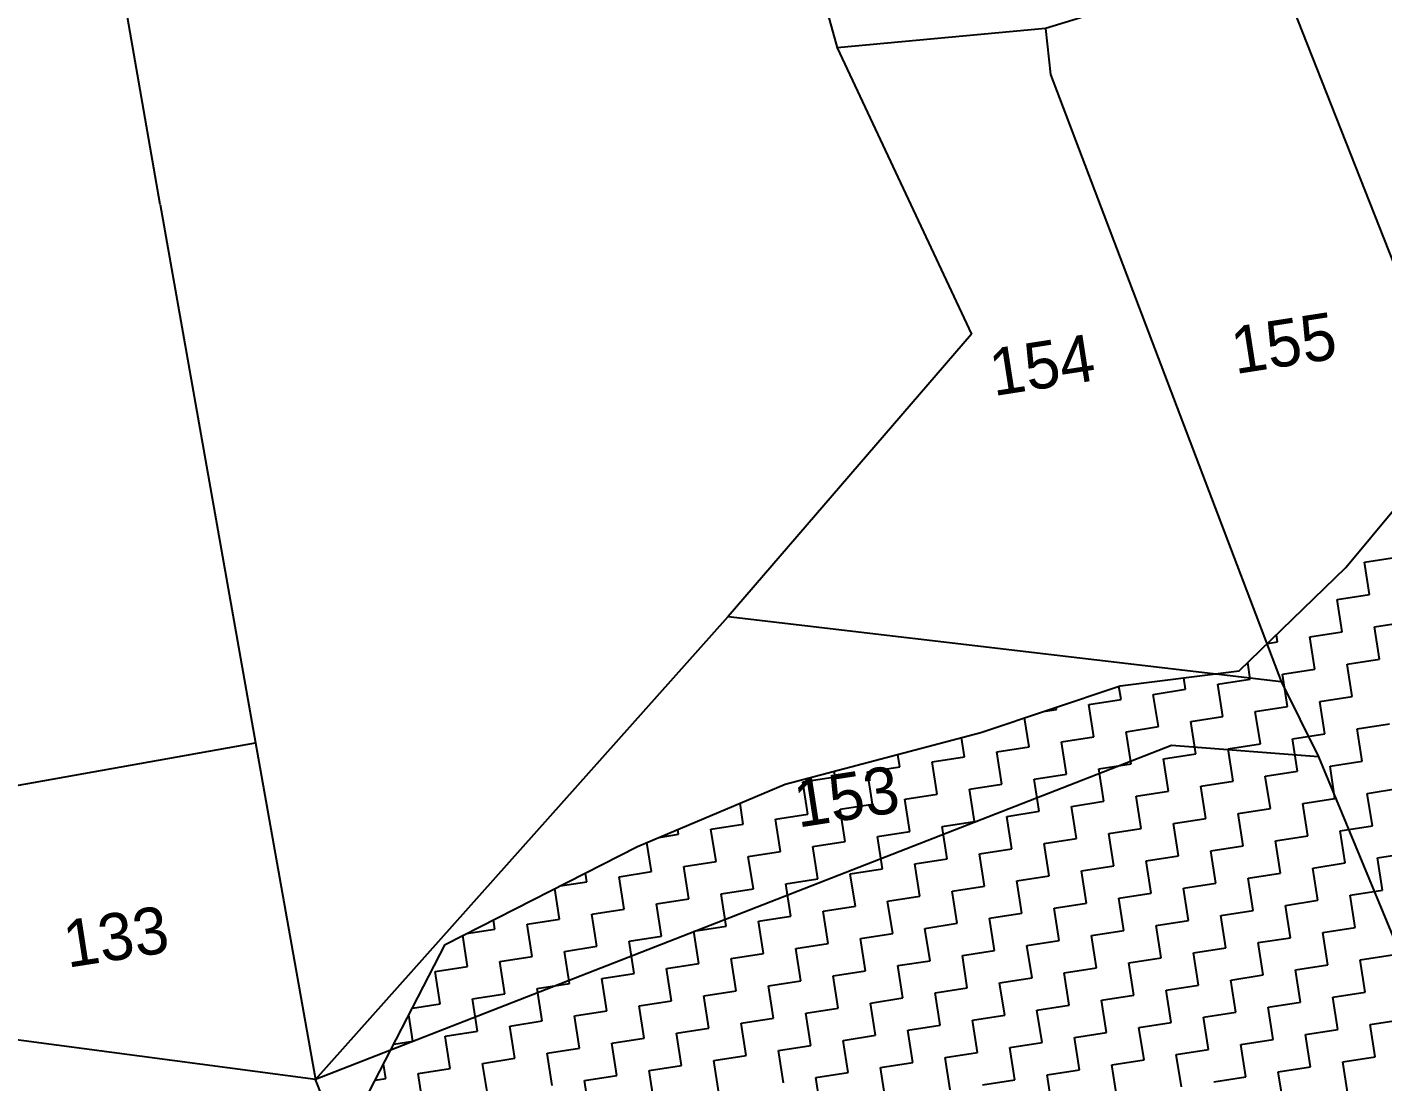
# Model space of a CAD drawing. Header units: metres. Extents: x 288492 to 290465, y 1999120 to 2001541.
# Drawn here: x 289430.8 to 289636.4, y 1999868.3 to 2000028.3 of the extents above; entities that cross this region are included whole.
import ezdxf
from ezdxf.enums import TextEntityAlignment as Align

# ---------------------------------------------------------------- set-up
doc = ezdxf.new("R2010")
doc.units = ezdxf.units.M
doc.header["$MEASUREMENT"] = 0
for name, color, linetype in [('POLY_HATCH', 12, 'Continuous'), ('POLY_PARCEL', 6, 'Continuous'), ('TEXT_PARCEL', 7, 'Continuous')]:
    doc.layers.add(name, color=color, linetype=linetype)
doc.styles.add('TEXT_MAP', font='KRDEV050.TTF')

# ---------------------------------------------------------------- blocks, each defined once
blk = doc.blocks.new('25')
at = {"layer": 'POLY_HATCH'}
for p, q in [((289640.86, 1999914.48), (289648.9, 1999924.07)), ((289624.14, 1999898.39), (289640.86, 1999914.48)), ((289605.49, 1999896.12), (289624.14, 1999898.39)), ((289583.68, 1999888.9), (289605.49, 1999896.12)), ((289553.05, 1999880.91), (289583.68, 1999888.9)), ((289529.93, 1999871.26), (289553.05, 1999880.91)), ((289499.82, 1999856.08), (289529.93, 1999871.26)), ((289483.37, 1999824.55), (289499.82, 1999856.08))]:
    blk.add_line(p, q, dxfattribs=at)
at = {"layer": 'POLY_HATCH', "linetype": 'Continuous'}
for p, q in [((289643.79, 1999915.3), (289648.85, 1999916.07)), ((289644.56, 1999910.25), (289643.79, 1999915.3)), ((289639.5, 1999909.48), (289644.56, 1999910.25)), ((289640.27, 1999904.42), (289639.5, 1999909.48)), ((289645.32, 1999905.19), (289650.38, 1999905.96)), ((289630.15, 1999902.89), (289629.98, 1999904.01)), ((289635.21, 1999903.66), (289640.27, 1999904.42)), ((289635.98, 1999898.6), (289635.21, 1999903.66)), ((289646.09, 1999900.13), (289645.32, 1999905.19)), ((289628.57, 1999902.65), (289630.15, 1999902.89)), ((289625.86, 1999897.07), (289625.47, 1999899.67)), ((289641.03, 1999899.37), (289646.09, 1999900.13)), ((289641.8, 1999894.31), (289641.03, 1999899.37)), ((289615.75, 1999895.53), (289615.48, 1999897.34)), ((289620.81, 1999896.3), (289625.86, 1999897.07)), ((289630.92, 1999897.83), (289635.98, 1999898.6)), ((289631.69, 1999892.78), (289630.92, 1999897.83)), ((289605.64, 1999894), (289605.32, 1999896.06)), ((289610.69, 1999894.76), (289615.75, 1999895.53)), ((289621.57, 1999891.24), (289620.81, 1999896.3)), ((289595.53, 1999892.46), (289595.47, 1999892.81)), ((289600.58, 1999893.23), (289605.64, 1999894)), ((289601.35, 1999888.17), (289600.58, 1999893.23)), ((289611.46, 1999889.71), (289610.69, 1999894.76)), ((289626.63, 1999892.01), (289631.69, 1999892.78)), ((289636.74, 1999893.54), (289641.8, 1999894.31)), ((289637.51, 1999888.49), (289636.74, 1999893.54)), ((289591.24, 1999886.64), (289590.55, 1999891.18)), ((289593.52, 1999892.16), (289595.53, 1999892.46)), ((289616.52, 1999890.47), (289621.57, 1999891.24)), ((289627.4, 1999886.95), (289626.63, 1999892.01)), ((289606.41, 1999888.94), (289611.46, 1999889.71)), ((289607.17, 1999883.88), (289606.41, 1999888.94)), ((289617.28, 1999885.42), (289616.52, 1999890.47)), ((289632.45, 1999887.72), (289637.51, 1999888.49)), ((289642.57, 1999889.25), (289647.62, 1999890.02)), ((289643.33, 1999884.2), (289642.57, 1999889.25)), ((289581.12, 1999885.11), (289580.67, 1999888.12)), ((289586.18, 1999885.87), (289591.24, 1999886.64)), ((289596.29, 1999887.41), (289601.35, 1999888.17)), ((289597.06, 1999882.35), (289596.29, 1999887.41)), ((289622.34, 1999886.19), (289627.4, 1999886.95)), ((289633.22, 1999882.66), (289632.45, 1999887.72)), ((289571.01, 1999883.57), (289570.72, 1999885.52)), ((289576.07, 1999884.34), (289581.12, 1999885.11)), ((289576.83, 1999879.28), (289576.07, 1999884.34)), ((289586.95, 1999880.82), (289586.18, 1999885.87)), ((289612.23, 1999884.65), (289617.28, 1999885.42)), ((289613, 1999879.6), (289612.23, 1999884.65)), ((289623.11, 1999881.13), (289622.34, 1999886.19)), ((289638.28, 1999883.43), (289643.33, 1999884.2)), ((289560.9, 1999882.04), (289560.76, 1999882.92)), ((289565.95, 1999882.81), (289571.01, 1999883.57)), ((289566.72, 1999877.75), (289565.95, 1999882.81)), ((289592, 1999881.58), (289597.06, 1999882.35)), ((289602.12, 1999883.12), (289607.17, 1999883.88)), ((289602.88, 1999878.06), (289602.12, 1999883.12)), ((289628.16, 1999881.9), (289633.22, 1999882.66)), ((289639.04, 1999878.37), (289638.28, 1999883.43)), ((289555.84, 1999881.27), (289560.9, 1999882.04)), ((289556.61, 1999876.22), (289555.84, 1999881.27)), ((289581.89, 1999880.05), (289586.95, 1999880.82)), ((289582.66, 1999874.99), (289581.89, 1999880.05)), ((289592.77, 1999876.53), (289592, 1999881.58)), ((289618.05, 1999880.36), (289623.11, 1999881.13)), ((289618.82, 1999875.31), (289618.05, 1999880.36)), ((289628.93, 1999876.84), (289628.16, 1999881.9)), ((289546.5, 1999874.68), (289546, 1999877.97)), ((289571.78, 1999878.52), (289576.83, 1999879.28)), ((289572.54, 1999873.46), (289571.78, 1999878.52)), ((289597.83, 1999877.29), (289602.88, 1999878.06)), ((289607.94, 1999878.83), (289613, 1999879.6)), ((289608.71, 1999873.77), (289607.94, 1999878.83)), ((289633.99, 1999877.61), (289639.04, 1999878.37)), ((289644.1, 1999879.14), (289649.16, 1999879.91)), ((289644.87, 1999874.08), (289644.1, 1999879.14)), ((289551.55, 1999875.45), (289556.61, 1999876.22)), ((289561.66, 1999876.98), (289566.72, 1999877.75)), ((289562.43, 1999871.93), (289561.66, 1999876.98)), ((289587.71, 1999875.76), (289592.77, 1999876.53)), ((289588.48, 1999870.7), (289587.71, 1999875.76)), ((289598.59, 1999872.24), (289597.83, 1999877.29)), ((289623.88, 1999876.07), (289628.93, 1999876.84)), ((289624.64, 1999871.02), (289623.88, 1999876.07)), ((289634.75, 1999872.55), (289633.99, 1999877.61)), ((289536.38, 1999873.15), (289536.27, 1999873.9)), ((289541.44, 1999873.92), (289546.5, 1999874.68)), ((289542.21, 1999868.86), (289541.44, 1999873.92)), ((289552.32, 1999870.39), (289551.55, 1999875.45)), ((289577.6, 1999874.23), (289582.66, 1999874.99)), ((289578.37, 1999869.17), (289577.6, 1999874.23)), ((289603.65, 1999873.01), (289608.71, 1999873.77)), ((289613.76, 1999874.54), (289618.82, 1999875.31)), ((289614.53, 1999869.48), (289613.76, 1999874.54)), ((289639.81, 1999873.32), (289644.87, 1999874.08)), ((289532.09, 1999867.33), (289531.4, 1999871.87)), ((289533.35, 1999872.69), (289536.38, 1999873.15)), ((289557.37, 1999871.16), (289562.43, 1999871.93)), ((289567.49, 1999872.69), (289572.54, 1999873.46)), ((289568.25, 1999867.64), (289567.49, 1999872.69)), ((289593.54, 1999871.47), (289598.59, 1999872.24)), ((289594.3, 1999866.41), (289593.54, 1999871.47)), ((289604.42, 1999867.95), (289603.65, 1999873.01)), ((289629.7, 1999871.78), (289634.75, 1999872.55)), ((289630.47, 1999866.73), (289629.7, 1999871.78)), ((289640.58, 1999868.26), (289639.81, 1999873.32)), ((289547.26, 1999869.63), (289552.32, 1999870.39)), ((289548.03, 1999864.57), (289547.26, 1999869.63)), ((289558.14, 1999866.1), (289557.37, 1999871.16)), ((289583.42, 1999869.94), (289588.48, 1999870.7)), ((289584.19, 1999864.88), (289583.42, 1999869.94)), ((289609.47, 1999868.72), (289614.53, 1999869.48)), ((289619.59, 1999870.25), (289624.64, 1999871.02)), ((289620.35, 1999865.19), (289619.59, 1999870.25)), ((289645.63, 1999869.03), (289650.69, 1999869.79)), ((289527.04, 1999866.56), (289532.09, 1999867.33)), ((289537.15, 1999868.09), (289542.21, 1999868.86)), ((289537.92, 1999863.04), (289537.15, 1999868.09)), ((289563.2, 1999866.87), (289568.25, 1999867.64)), ((289573.31, 1999868.4), (289578.37, 1999869.17)), ((289574.08, 1999863.35), (289573.31, 1999868.4)), ((289599.36, 1999867.18), (289604.42, 1999867.95)), ((289610.24, 1999863.66), (289609.47, 1999868.72)), ((289635.52, 1999867.49), (289640.58, 1999868.26)), ((289636.29, 1999862.44), (289635.52, 1999867.49)), ((289646.4, 1999863.97), (289645.63, 1999869.03)), ((289517.83, 1999865.16), (289521.98, 1999865.79)), ((289521.98, 1999865.79), (289521.77, 1999867.15)), ((289527.8, 1999861.5), (289527.04, 1999866.56)), ((289553.09, 1999865.34), (289558.14, 1999866.1)), ((289553.85, 1999860.28), (289553.09, 1999865.34)), ((289563.97, 1999861.81), (289563.2, 1999866.87)), ((289589.25, 1999865.65), (289594.3, 1999866.41)), ((289590.01, 1999860.59), (289589.25, 1999865.65)), ((289600.13, 1999862.13), (289599.36, 1999867.18)), ((289615.3, 1999864.43), (289620.35, 1999865.19)), ((289625.41, 1999865.96), (289630.47, 1999866.73)), ((289626.18, 1999860.9), (289625.41, 1999865.96)), ((289517.69, 1999859.97), (289516.97, 1999864.73)), ((289532.86, 1999862.27), (289537.92, 1999863.04)), ((289542.97, 1999863.8), (289548.03, 1999864.57)), ((289543.74, 1999858.75), (289542.97, 1999863.8)), ((289569.02, 1999862.58), (289574.08, 1999863.35)), ((289579.13, 1999864.11), (289584.19, 1999864.88)), ((289579.9, 1999859.06), (289579.13, 1999864.11)), ((289605.18, 1999862.89), (289610.24, 1999863.66)), ((289616.06, 1999859.37), (289615.3, 1999864.43)), ((289641.35, 1999863.2), (289646.4, 1999863.97)), ((289642.11, 1999858.15), (289641.35, 1999863.2)), ((289522.75, 1999860.73), (289527.8, 1999861.5)), ((289533.63, 1999857.21), (289532.86, 1999862.27)), ((289558.91, 1999861.05), (289563.97, 1999861.81)), ((289559.68, 1999855.99), (289558.91, 1999861.05)), ((289569.79, 1999857.52), (289569.02, 1999862.58)), ((289595.07, 1999861.36), (289600.13, 1999862.13)), ((289595.84, 1999856.3), (289595.07, 1999861.36)), ((289605.95, 1999857.84), (289605.18, 1999862.89)), ((289621.12, 1999860.14), (289626.18, 1999860.9)), ((289631.23, 1999861.67), (289636.29, 1999862.44)), ((289632, 1999856.61), (289631.23, 1999861.67)), ((289507.58, 1999858.43), (289507.36, 1999859.88)), ((289512.63, 1999859.2), (289517.69, 1999859.97)), ((289513.4, 1999854.14), (289512.63, 1999859.2)), ((289523.51, 1999855.68), (289522.75, 1999860.73)), ((289538.68, 1999857.98), (289543.74, 1999858.75)), ((289548.8, 1999859.51), (289553.85, 1999860.28)), ((289549.56, 1999854.46), (289548.8, 1999859.51)), ((289574.84, 1999858.29), (289579.9, 1999859.06)), ((289584.96, 1999859.82), (289590.01, 1999860.59)), ((289585.72, 1999854.77), (289584.96, 1999859.82)), ((289611.01, 1999858.6), (289616.06, 1999859.37)), ((289621.89, 1999855.08), (289621.12, 1999860.14)), ((289503.29, 1999852.61), (289502.55, 1999857.46)), ((289503.16, 1999857.76), (289507.58, 1999858.43)), ((289528.57, 1999856.45), (289533.63, 1999857.21)), ((289539.45, 1999852.92), (289538.68, 1999857.98)), ((289564.73, 1999856.76), (289569.79, 1999857.52)), ((289565.5, 1999851.7), (289564.73, 1999856.76)), ((289575.61, 1999853.23), (289574.84, 1999858.29)), ((289600.89, 1999857.07), (289605.95, 1999857.84)), ((289601.66, 1999852.01), (289600.89, 1999857.07)), ((289611.77, 1999853.55), (289611.01, 1999858.6)), ((289637.06, 1999857.38), (289642.11, 1999858.15)), ((289637.82, 1999852.32), (289637.06, 1999857.38)), ((289518.46, 1999854.91), (289523.51, 1999855.68)), ((289519.22, 1999849.86), (289518.46, 1999854.91)), ((289529.34, 1999851.39), (289528.57, 1999856.45)), ((289554.62, 1999855.22), (289559.68, 1999855.99)), ((289555.39, 1999850.17), (289554.62, 1999855.22)), ((289580.67, 1999854), (289585.72, 1999854.77)), ((289590.78, 1999855.54), (289595.84, 1999856.3)), ((289591.55, 1999850.48), (289590.78, 1999855.54)), ((289616.83, 1999854.31), (289621.89, 1999855.08)), ((289626.94, 1999855.85), (289632, 1999856.61)), ((289627.71, 1999850.79), (289626.94, 1999855.85)), ((289498.23, 1999851.84), (289503.29, 1999852.61)), ((289508.34, 1999853.38), (289513.4, 1999854.14)), ((289509.11, 1999848.32), (289508.34, 1999853.38)), ((289534.39, 1999852.16), (289539.45, 1999852.92)), ((289544.51, 1999853.69), (289549.56, 1999854.46)), ((289545.27, 1999848.63), (289544.51, 1999853.69)), ((289570.56, 1999852.47), (289575.61, 1999853.23)), ((289571.32, 1999847.41), (289570.56, 1999852.47)), ((289581.43, 1999848.94), (289580.67, 1999854)), ((289606.72, 1999852.78), (289611.77, 1999853.55)), ((289607.48, 1999847.72), (289606.72, 1999852.78)), ((289617.6, 1999849.26), (289616.83, 1999854.31)), ((289642.88, 1999853.09), (289647.94, 1999853.86)), ((289643.65, 1999848.03), (289642.88, 1999853.09)), ((289499, 1999846.79), (289498.23, 1999851.84)), ((289524.28, 1999850.62), (289529.34, 1999851.39)), ((289525.05, 1999845.57), (289524.28, 1999850.62)), ((289535.16, 1999847.1), (289534.39, 1999852.16)), ((289560.44, 1999850.93), (289565.5, 1999851.7)), ((289561.21, 1999845.88), (289560.44, 1999850.93)), ((289586.49, 1999849.71), (289591.55, 1999850.48)), ((289596.6, 1999851.25), (289601.66, 1999852.01)), ((289597.37, 1999846.19), (289596.6, 1999851.25)), ((289622.65, 1999850.02), (289627.71, 1999850.79)), ((289632.77, 1999851.56), (289637.82, 1999852.32)), ((289633.53, 1999846.5), (289632.77, 1999851.56)), ((289504.06, 1999847.55), (289509.11, 1999848.32)), ((289514.17, 1999849.09), (289519.22, 1999849.86)), ((289514.93, 1999844.03), (289514.17, 1999849.09)), ((289540.22, 1999847.87), (289545.27, 1999848.63)), ((289550.33, 1999849.4), (289555.39, 1999850.17)), ((289551.1, 1999844.34), (289550.33, 1999849.4)), ((289576.38, 1999848.18), (289581.43, 1999848.94)), ((289577.15, 1999843.12), (289576.38, 1999848.18)), ((289587.26, 1999844.66), (289586.49, 1999849.71)), ((289612.54, 1999848.49), (289617.6, 1999849.26)), ((289613.31, 1999843.43), (289612.54, 1999848.49)), ((289623.42, 1999844.97), (289622.65, 1999850.02)), ((289494.63, 1999846.12), (289499, 1999846.79)), ((289504.82, 1999842.5), (289504.06, 1999847.55)), ((289530.1, 1999846.33), (289535.16, 1999847.1)), ((289530.87, 1999841.28), (289530.1, 1999846.33)), ((289540.98, 1999842.81), (289540.22, 1999847.87)), ((289566.27, 1999846.64), (289571.32, 1999847.41)), ((289567.03, 1999841.59), (289566.27, 1999846.64)), ((289592.31, 1999845.42), (289597.37, 1999846.19)), ((289602.43, 1999846.96), (289607.48, 1999847.72)), ((289603.19, 1999841.9), (289602.43, 1999846.96)), ((289628.48, 1999845.73), (289633.53, 1999846.5)), ((289638.59, 1999847.27), (289643.65, 1999848.03)), ((289639.36, 1999842.21), (289638.59, 1999847.27)), ((289494.71, 1999840.96), (289494.08, 1999845.08)), ((289509.88, 1999843.26), (289514.93, 1999844.03)), ((289519.99, 1999844.8), (289525.05, 1999845.57)), ((289520.76, 1999839.74), (289519.99, 1999844.8)), ((289546.04, 1999843.58), (289551.1, 1999844.34)), ((289556.15, 1999845.11), (289561.21, 1999845.88)), ((289556.92, 1999840.05), (289556.15, 1999845.11)), ((289582.2, 1999843.89), (289587.26, 1999844.66)), ((289593.08, 1999840.37), (289592.31, 1999845.42)), ((289618.36, 1999844.2), (289623.42, 1999844.97)), ((289619.13, 1999839.14), (289618.36, 1999844.2)), ((289629.24, 1999840.68), (289628.48, 1999845.73)), ((289499.77, 1999841.73), (289504.82, 1999842.5)), ((289510.65, 1999838.21), (289509.88, 1999843.26)), ((289535.93, 1999842.04), (289540.98, 1999842.81)), ((289536.69, 1999836.99), (289535.93, 1999842.04)), ((289546.81, 1999838.52), (289546.04, 1999843.58)), ((289572.09, 1999842.35), (289577.15, 1999843.12)), ((289572.86, 1999837.3), (289572.09, 1999842.35)), ((289582.97, 1999838.83), (289582.2, 1999843.89)), ((289598.14, 1999841.13), (289603.19, 1999841.9)), ((289608.25, 1999842.67), (289613.31, 1999843.43)), ((289609.02, 1999837.61), (289608.25, 1999842.67)), ((289634.3, 1999841.44), (289639.36, 1999842.21)), ((289644.41, 1999842.98), (289649.47, 1999843.75)), ((289645.18, 1999837.92), (289644.41, 1999842.98)), ((289491.7, 1999840.51), (289494.71, 1999840.96)), ((289500.53, 1999836.67), (289499.77, 1999841.73)), ((289515.7, 1999838.98), (289520.76, 1999839.74)), ((289525.81, 1999840.51), (289530.87, 1999841.28)), ((289526.58, 1999835.45), (289525.81, 1999840.51)), ((289551.86, 1999839.29), (289556.92, 1999840.05)), ((289561.98, 1999840.82), (289567.03, 1999841.59)), ((289562.74, 1999835.76), (289561.98, 1999840.82)), ((289588.03, 1999839.6), (289593.08, 1999840.37)), ((289598.9, 1999836.08), (289598.14, 1999841.13)), ((289624.19, 1999839.91), (289629.24, 1999840.68)), ((289624.95, 1999834.85), (289624.19, 1999839.91)), ((289635.07, 1999836.39), (289634.3, 1999841.44)), ((289505.59, 1999837.44), (289510.65, 1999838.21)), ((289516.47, 1999833.92), (289515.7, 1999838.98)), ((289541.75, 1999837.75), (289546.81, 1999838.52)), ((289542.52, 1999832.7), (289541.75, 1999837.75)), ((289552.63, 1999834.23), (289551.86, 1999839.29)), ((289577.91, 1999838.07), (289582.97, 1999838.83)), ((289578.68, 1999833.01), (289577.91, 1999838.07)), ((289588.79, 1999834.54), (289588.03, 1999839.6)), ((289603.96, 1999836.84), (289609.02, 1999837.61)), ((289614.07, 1999838.38), (289619.13, 1999839.14)), ((289614.84, 1999833.32), (289614.07, 1999838.38)), ((289640.12, 1999837.16), (289645.18, 1999837.92)), ((289490.42, 1999835.14), (289490.08, 1999837.4)), ((289495.48, 1999835.91), (289500.53, 1999836.67)), ((289496.24, 1999830.85), (289495.48, 1999835.91)), ((289506.36, 1999832.39), (289505.59, 1999837.44)), ((289521.52, 1999834.69), (289526.58, 1999835.45)), ((289531.64, 1999836.22), (289536.69, 1999836.99)), ((289532.4, 1999831.16), (289531.64, 1999836.22)), ((289557.69, 1999835), (289562.74, 1999835.76)), ((289567.8, 1999836.53), (289572.86, 1999837.3)), ((289568.57, 1999831.48), (289567.8, 1999836.53)), ((289593.85, 1999835.31), (289598.9, 1999836.08)), ((289604.73, 1999831.79), (289603.96, 1999836.84)), ((289630.01, 1999835.62), (289635.07, 1999836.39)), ((289630.78, 1999830.56), (289630.01, 1999835.62)), ((289640.89, 1999832.1), (289640.12, 1999837.16)), ((289488.77, 1999834.89), (289490.42, 1999835.14)), ((289522.29, 1999829.63), (289521.52, 1999834.69)), ((289558.45, 1999829.94), (289557.69, 1999835)), ((289583.74, 1999833.78), (289588.79, 1999834.54)), ((289594.62, 1999830.25), (289593.85, 1999835.31)), ((289619.9, 1999834.09), (289624.95, 1999834.85))]:
    blk.add_line(p, q, dxfattribs=at)
at = {"layer": 'POLY_PARCEL'}
for p, q in [((289455.69, 1999972), (289443.77, 2000041.73)), ((289549.28, 2000041.39), (289561.64, 1999996.08)), ((289629.97, 2000009.78), (289594.23, 1999999.02)), ((289648.59, 1999962.09), (289629.97, 2000009.78)), ((289594.23, 1999999.02), (289561.64, 1999996.08)), ((289594.23, 1999999.02), (289594.99, 1999991.8)), ((289561.64, 1999996.08), (289582.46, 1999951.21)), ((289594.99, 1999991.8), (289630.67, 1999896.71)), ((289455.69, 1999972), (289470.28, 1999887.74)), ((289582.46, 1999951.21), (289544.23, 1999907.19)), ((289479.42, 1999834.99), (289544.23, 1999907.19)), ((289544.23, 1999907.19), (289630.67, 1999896.71)), ((289630.67, 1999896.71), (289636.47, 1999884.91)), ((289412.85, 1999877.68), (289470.28, 1999887.74)), ((289470.28, 1999887.74), (289479.42, 1999834.99)), ((289613.49, 1999886.76), (289479.42, 1999834.99)), ((289636.47, 1999884.91), (289613.49, 1999886.76)), ((289636.47, 1999884.91), (289681.63, 1999774.52)), ((289479.42, 1999834.99), (289425.89, 1999842.31)), ((289501.56, 1999779.18), (289479.42, 1999834.99))]:
    blk.add_line(p, q, dxfattribs=at)
at = {"layer": 'TEXT_PARCEL', "style": 'TEXT_MAP'}
for s, p in [('155', (289631.28, 1999949.62)), ('154', (289593.48, 1999946.33)), ('153', (289562.63, 1999878.99)), ('133', (289448.3, 1999857.51))]:
    blk.add_text(s, height=7.365, rotation=8.6241, dxfattribs=at).set_placement(p, align=Align.MIDDLE)

msp = doc.modelspace()

# ---------------------------------------------------------------- block references
at = {"xscale": 0.9698261639439751, "yscale": 0.9698261639439751, "zscale": 0.9698261639439751, "rotation": 0.222768048152709}
msp.add_blockref('25', (16272.72, 59299.43), dxfattribs=at)

doc.saveas('drawing.dxf')
